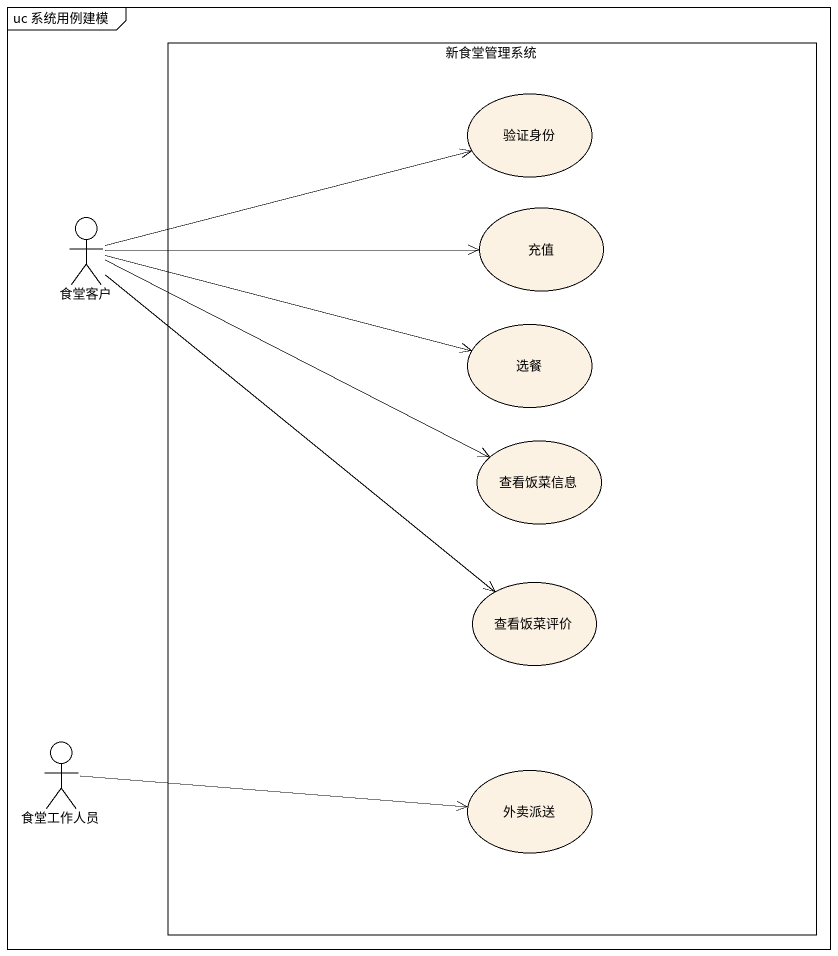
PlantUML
@startuml
mainframe uc 系统用例建模
rectangle 新食堂管理系统 {
  usecase 验证身份 #FCF2E3
  usecase 充值 #FCF2E3
  usecase 选餐 #FCF2E3
  usecase 查看饭菜信息 #FCF2E3
  usecase 查看饭菜评价 #FCF2E3
  usecase 外卖派送 #FCF2E3
}
actor 食堂客户
actor 食堂工作人员
食堂客户 -right-> 验证身份
食堂客户 -right-> 充值
食堂客户 -right-> 选餐
食堂客户 -right-> 查看饭菜信息
食堂客户 --> 查看饭菜评价
食堂工作人员 -right-> 外卖派送
@enduml
